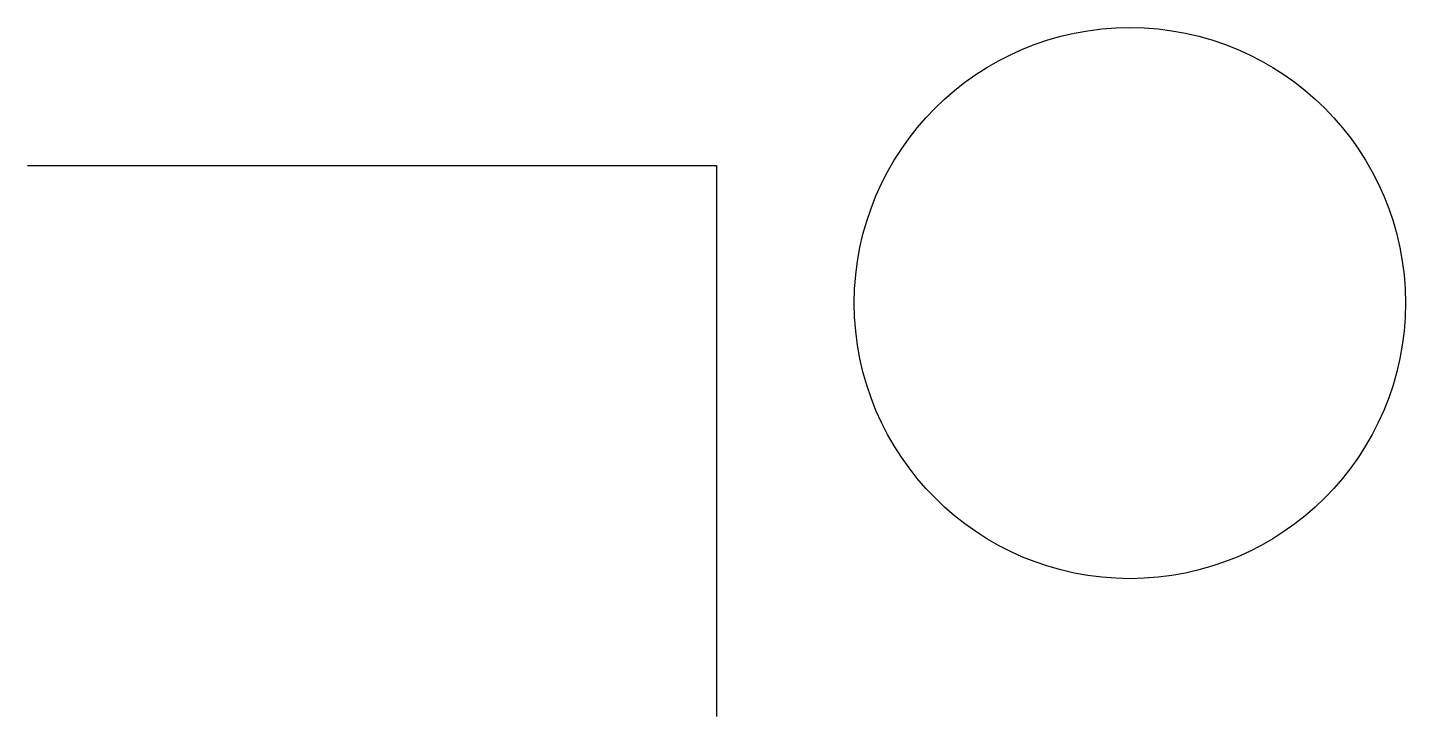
# Model space of a CAD drawing. Header units: millimetres. Extents: x 20 to 120, y 10 to 60.
import ezdxf

# ---------------------------------------------------------------- set-up
doc = ezdxf.new("R2010")
doc.units = ezdxf.units.MM
doc.layers.get('0').update_dxf_attribs({"linetype": 'CONTINUOUS', "lineweight": 25, "true_color": 0x000000})

msp = doc.modelspace()

# ---------------------------------------------------------------- linework, layer by layer
for p, q in [((20, 50), (70, 50)), ((70, 50), (70, 10))]:
    msp.add_line(p, q)
msp.add_circle((100, 40), 20)

doc.saveas('drawing.dxf')
